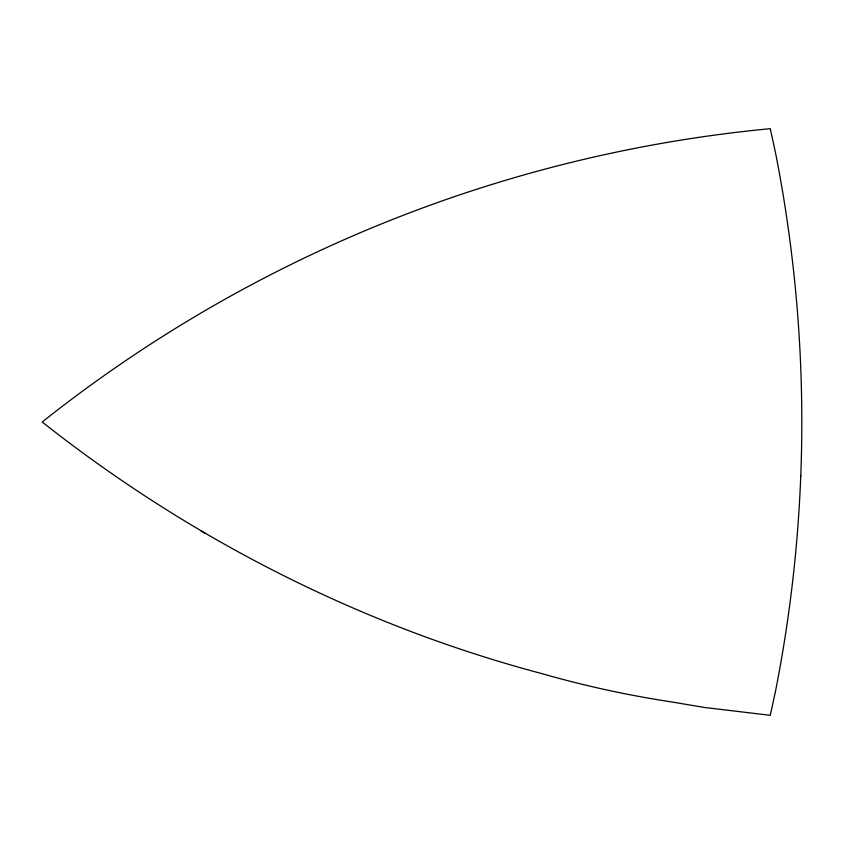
<?xml version="1.0" encoding="UTF-8"?>
<svg xmlns="http://www.w3.org/2000/svg" width="844" height="844" viewBox="0 0 844 844"><rect width="100%" height="100%" fill="white"/><g stroke="black" fill="none" stroke-linecap="round" stroke-linejoin="round"><path stroke-width="1.27" d="M800.745 476.29L800.756 475.478M200.724 530.654L204.754 533.134M775.393 691.785L770.255 715.311L704.402 707.462L671.708 701.955A1035.25 1035.25 0 0 1 542.186 673.702C360.493 625.552 189.605 538.461 42.2 422A1380.288 1380.288 0 0 1 770.255 128.689L775.393 152.215A1391.017 1391.017 0 0 1 775.393 691.785"/></g></svg>
